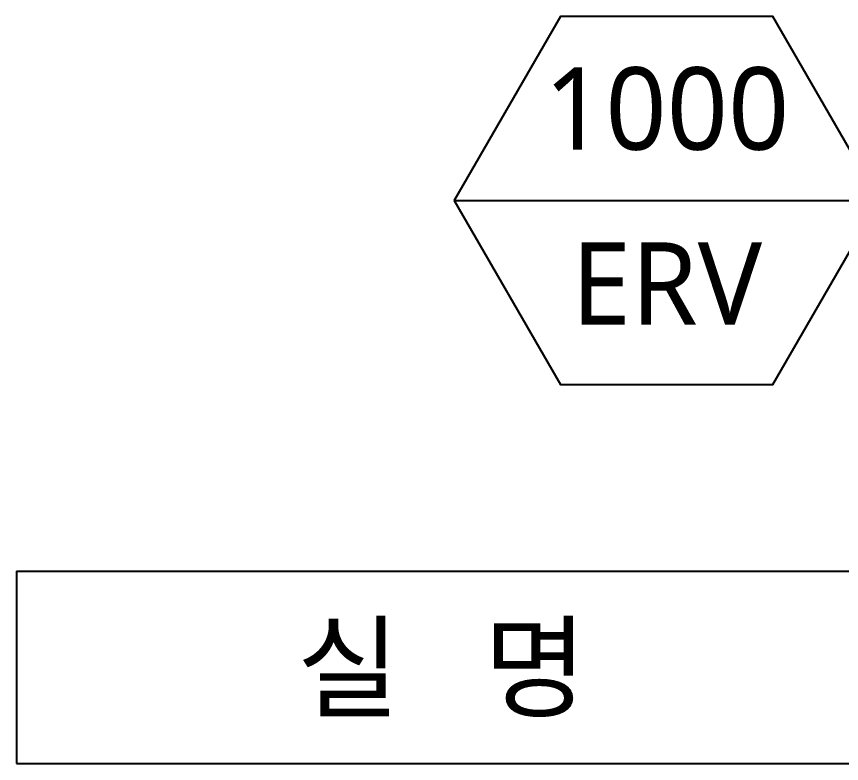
# Model space of a CAD drawing. Header units: millimetres. Extents: x 61566 to 667441, y 0 to 118800.
# Drawn here: x 431230 to 436240, y 37687 to 42221 of the extents above; entities that cross this region are included whole.
import ezdxf
from ezdxf.enums import TextEntityAlignment as Align

# ---------------------------------------------------------------- set-up
doc = ezdxf.new("R2010")
doc.units = ezdxf.units.MM
doc.header["$LTSCALE"] = 200
for name, color, linetype in [('DI', 1, 'Continuous'), ('LG-장비번호', 7, 'Continuous'), ('TE', 2, 'Continuous')]:
    doc.layers.add(name, color=color, linetype=linetype)
doc.styles.add('LG전자', font='malgun.ttf')
doc.styles.add('SUNJIN', font='malgun.ttf')

# ---------------------------------------------------------------- blocks, each defined once
blk = doc.blocks.new('장비번호')
at = {"layer": 'LG-장비번호', "color": 0}
blk.add_line((-516, 0), (516, 0), dxfattribs=at)
blk.add_lwpolyline([(516, 0), (258, 446.8), (-258, 446.8), (-516, 0), (-258, -446.8), (258, -446.8)], close=True, dxfattribs=at)

msp = doc.modelspace()

# ---------------------------------------------------------------- linework, layer by layer
at = {"layer": 'DI', "color": 4}
for p, q in [((431230.3, 38853.8), (459174.7, 38853.8)), ((431230.3, 38853.8), (431230.3, 37687.2)), ((431230.3, 37687.2), (459174.7, 37687.2))]:
    msp.add_line(p, q, dxfattribs=at)

# ---------------------------------------------------------------- block references
at = {"layer": 'LG-장비번호', "color": 2, "xscale": 2.5, "yscale": 2.5, "zscale": 2.5}
msp.add_blockref('장비번호', (435179, 41103.6), dxfattribs=at)

# ---------------------------------------------------------------- texts
at = {"layer": 'LG-장비번호', "color": 2, "style": 'LG전자'}
for s, p in [('1000', (435179, 41662.2)), ('ERV', (435179, 40600.2))]:
    msp.add_text(s, height=500, dxfattribs=at).set_placement(p, align=Align.MIDDLE_CENTER)
at = {"layer": 'TE', "color": 3, "style": 'SUNJIN'}
msp.add_text('실   명', height=500, dxfattribs=at).set_placement((433813.6, 38270.5), align=Align.MIDDLE_CENTER)

doc.saveas('drawing.dxf')
